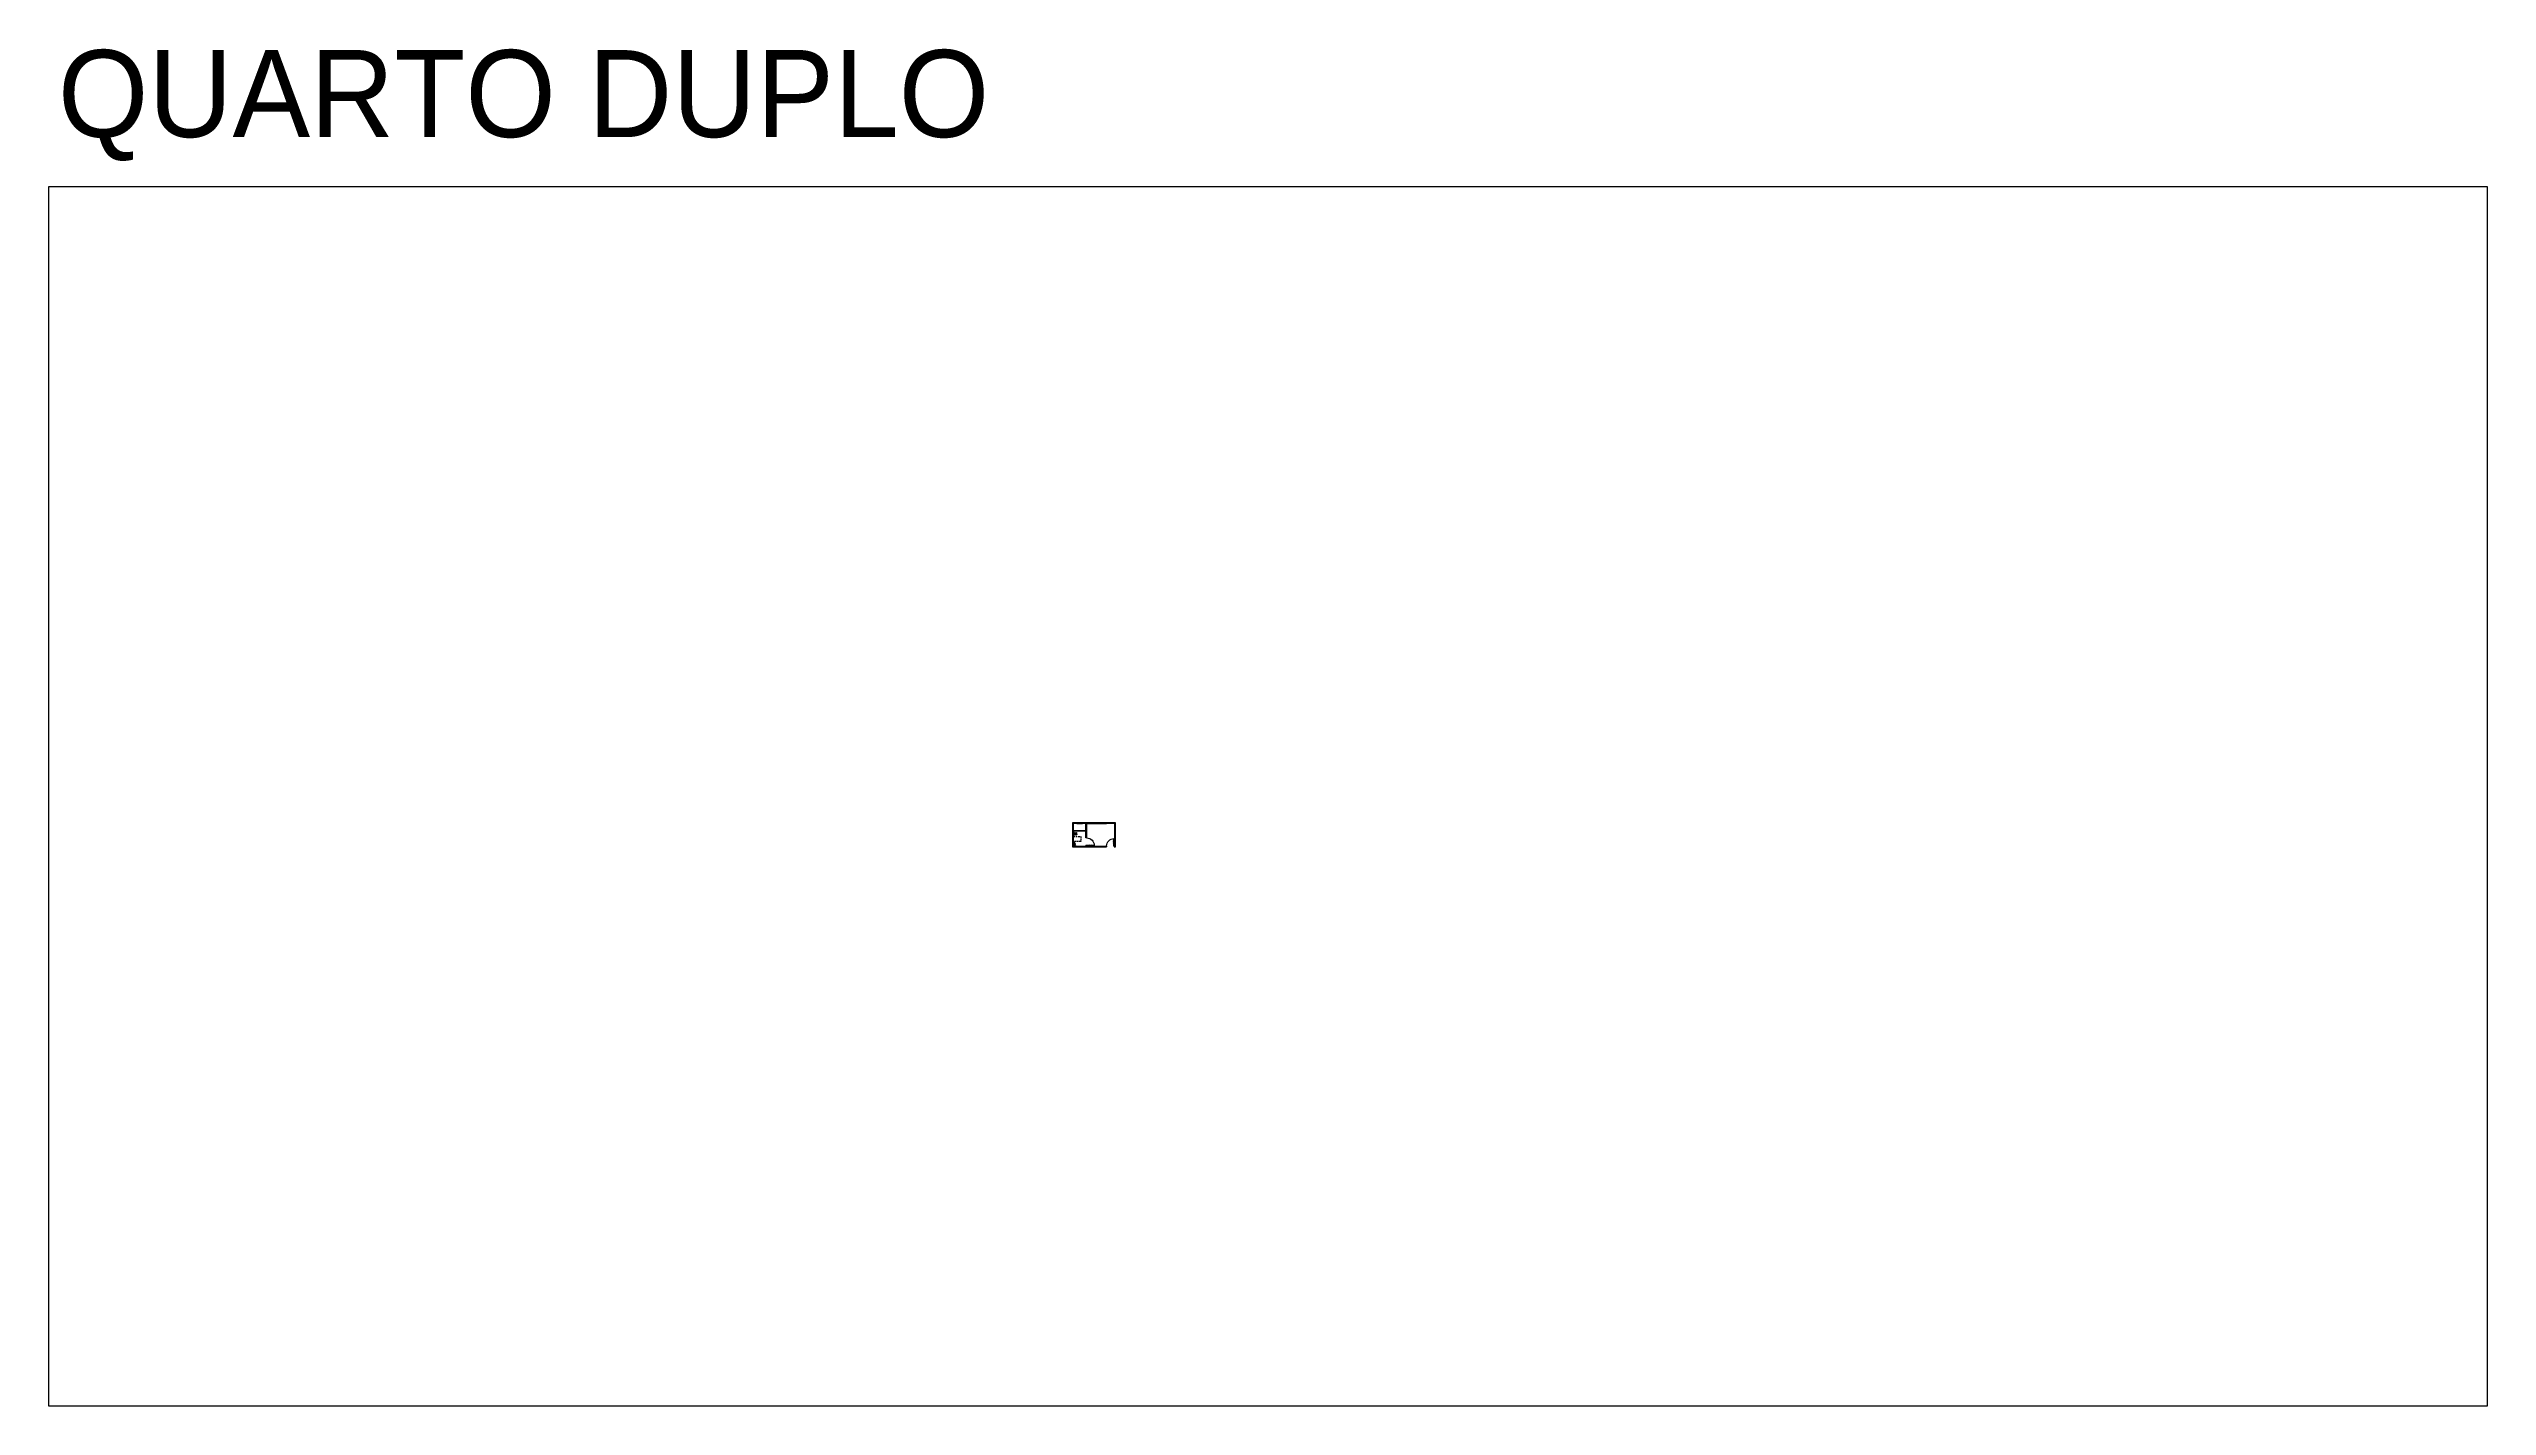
# Model space of a CAD drawing. Header units: centimetres. Extents: x 30244 to 591333, y -111940 to 104227.
# Drawn here: x 552118 to 591333, y 29001 to 50838 of the extents above; entities that cross this region are included whole.
import ezdxf
from ezdxf.enums import TextEntityAlignment as Align

# ---------------------------------------------------------------- set-up
doc = ezdxf.new("R2010")
doc.units = ezdxf.units.CM
doc.header["$LTSCALE"] = 4
doc.linetypes.add('DASHED2', pattern=[9.525, 6.35, -3.175])
for name, color, linetype in [('0.1', 1, 'Continuous'), ('0.2', 2, 'Continuous'), ('0.6', 6, 'Continuous'), ('02-CONT', 2, 'Continuous'), ('08', 8, 'Continuous'), ('NOVO', 170, 'Continuous'), ('PDF1_PH - Metal', 253, 'Continuous'), ('PROJEÇÕES', 1, 'DASHED2')]:
    doc.layers.add(name, color=color, linetype=linetype)
doc.layers.add('C-TEXTO-03', color=2, linetype='Continuous', lineweight=20)
doc.layers.add('PDF1_PH - Alv Construir', color=6, linetype='Continuous', lineweight=40)
doc.styles.add('2mm 1-50', font='arial.ttf', dxfattribs={"height": 0.1})
doc.styles.add('Símbolos', font='ERASLGHT.TTF')

# ---------------------------------------------------------------- blocks, each defined once
blk = doc.blocks.new('1_00e')
blk.add_lwpolyline([(-28, -52), (-25, -52), (-25, 48), (-28, 48)], close=True)
at = {"color": 1}
blk.add_arc((-28, -52), 100, 0, 90, dxfattribs=at)
blk = doc.blocks.new('Barra 3')
at = {"layer": 'PDF1_PH - Metal', "lineweight": 9}
for points in [[(19245, 25720), (19252, 25720), (19252, 25719), (19245, 25719)], [(19315, 25720), (19322, 25720), (19322, 25719), (19315, 25719)]]:
    blk.add_lwpolyline(points, close=True, dxfattribs=at)
for points in [[(19246, 25718), (19246, 25719)], [(19251, 25718), (19251, 25719)], [(19253, 25716), (19315, 25716)], [(19253, 25712), (19315, 25712)], [(19316, 25718), (19316, 25719)], [(19321, 25718), (19321, 25719)]]:
    blk.add_lwpolyline(points, dxfattribs=at)
for centre, radius, start, end in [((19253, 25719), 7.08, 188.6936, 267.1299), ((19253, 25718), 2.3, 183.7735, 266.2236), ((19314, 25718), 6.22, 270.0361, 357.9477), ((19314, 25718), 2.29, 284.5016, 358.1815)]:
    blk.add_arc(centre, radius, start, end, dxfattribs=at)
blk = doc.blocks.new('bacia sanit')
at = {"layer": 'PDF1_PH - Metal', "lineweight": 9}
for points in [[(16862, 24756), (16857, 24756)], [(16862, 24750), (16857, 24750)], [(16862, 24746), (16862, 24746), (16862, 24760), (16862, 24761)], [(16863, 24747), (16863, 24747), (16863, 24747), (16864, 24747), (16864, 24747), (16864, 24753), (16864, 24759), (16864, 24759), (16863, 24759), (16863, 24759)], [(16863, 24758), (16863, 24758), (16863, 24757), (16863, 24749), (16863, 24748), (16863, 24748)], [(16874, 24771), (16899, 24771)], [(16899, 24735), (16874, 24735)], [(16884, 24750), (16884, 24750), (16884, 24750), (16884, 24751), (16884, 24751), (16884, 24752), (16884, 24752), (16884, 24753), (16884, 24753), (16884, 24753), (16884, 24754), (16884, 24754), (16884, 24755), (16884, 24755), (16884, 24756), (16884, 24756), (16884, 24756)], [(16889, 24767), (16890, 24767), (16890, 24767), (16890, 24767), (16891, 24767), (16899, 24767), (16900, 24767), (16900, 24767), (16901, 24767), (16901, 24767), (16902, 24767)], [(16902, 24739), (16901, 24739), (16901, 24739), (16900, 24739), (16899, 24739), (16891, 24739), (16890, 24739), (16890, 24739), (16890, 24739), (16889, 24739)], [(16913, 24763), (16908, 24763)], [(16908, 24761), (16913, 24761), (16913, 24761)], [(16908, 24761), (16908, 24761), (16908, 24760), (16908, 24760), (16908, 24759), (16908, 24759), (16908, 24759), (16908, 24758), (16908, 24758), (16908, 24757), (16908, 24757), (16908, 24756)], [(16908, 24756), (16908, 24756), (16908, 24756), (16908, 24755), (16908, 24755), (16908, 24754), (16908, 24754), (16908, 24753), (16908, 24753), (16908, 24753), (16908, 24752), (16908, 24752), (16908, 24751), (16908, 24751), (16908, 24750)], [(16908, 24750), (16908, 24750), (16908, 24749), (16908, 24749), (16908, 24748), (16908, 24748), (16908, 24747), (16908, 24747), (16908, 24747), (16908, 24746), (16908, 24746), (16908, 24745), (16908, 24745)], [(16908, 24745), (16913, 24745), (16913, 24745)], [(16908, 24745), (16913, 24745), (16913, 24745)], [(16913, 24743), (16908, 24743)], [(16913, 24761), (16913, 24761), (16913, 24760), (16913, 24760), (16913, 24759), (16913, 24759), (16913, 24759), (16913, 24758), (16913, 24758), (16913, 24757), (16913, 24757), (16913, 24756), (16913, 24756), (16913, 24756), (16913, 24755), (16913, 24755), (16913, 24754), (16913, 24754), (16913, 24753), (16913, 24753), (16913, 24753), (16913, 24752), (16913, 24752), (16913, 24751), (16913, 24751), (16913, 24750), (16913, 24750), (16913, 24750), (16913, 24749), (16913, 24749), (16913, 24748), (16913, 24748), (16913, 24747), (16913, 24747), (16913, 24747), (16913, 24746), (16913, 24746), (16913, 24745), (16913, 24745)]]:
    blk.add_lwpolyline(points, dxfattribs=at)
at = {"layer": 'PDF1_PH - Metal', "lineweight": 211}
blk.add_lwpolyline([(16889, 24753), (16889, 24753), (16889, 24753)], dxfattribs=at)
for points in [[(16913, 24761, 0.086524), (16913, 24764, 0.264906), (16899, 24771)], [(16913, 24745, -0.086524), (16913, 24742, -0.264906), (16899, 24735)]]:
    blk.add_lwpolyline(points, format="xyb", dxfattribs=at)
at = {"layer": 'PDF1_PH - Metal', "lineweight": 9}
blk.add_circle((16871, 24761), 0.643, dxfattribs=at)
at = {"layer": 'PDF1_PH - Metal', "lineweight": 211}
blk.add_circle((16871, 24745), 0.643, dxfattribs=at)
for centre, radius, start, end in [((16865, 24760), 3.2, 88.1661, 164.6032), ((16865, 24746), 3.06, 177.2926, 274.2593), ((16891, 24757), 26.5, 161.0139, 177.0973), ((16892, 24750), 28, 184.427, 198.8013), ((16874, 24762), 8.95, 90.3217, 157.8056), ((16875, 24745), 10.5, 204.627, 261.8049), ((16885, 26015), 1260, 269.9347, 270.0653), ((16885, 23701), 1050, 89.9217, 90.0783), ((16887, 24753), 2.59, 275.8679, 84.1321)]:
    blk.add_arc(centre, radius, start, end, dxfattribs=at)
at = {"layer": 'PDF1_PH - Metal', "lineweight": 9}
for centre, radius, start, end in [((16863, 24758), 0.429, 90, 180), ((16863, 24748), 0.429, 180, 270), ((16894, 24753), 14.7, 110.9822, 249.0178), ((16902, 24760), 6.91, 11.172, 90.6439), ((16902, 24746), 6.91, 269.3561, 348.828)]:
    blk.add_arc(centre, radius, start, end, dxfattribs=at)
blk = doc.blocks.new('L.51_P')
at = {"layer": '08'}
for p, q in [((-250, 0), (-249, 0)), ((-249, 0), (249, 0)), ((250, 0), (249, 0)), ((-269, -260), (-269, -260)), ((-262, -36), (-262, -36)), ((-259, -9), (-259, -9)), ((-226, -95), (-224, -63)), ((-226, -95), (-225, -95)), ((-225, -95), (-224, -63)), ((-216, -329), (-216, -329)), ((-189, -140), (-140, -129)), ((-161, -28), (-161, -28)), ((0, -12), (0, -12)), ((189, -140), (140, -129)), ((161, -28), (161, -28)), ((216, -329), (216, -329)), ((226, -95), (224, -63)), ((225, -95), (224, -63)), ((226, -95), (225, -95)), ((259, -9), (259, -9)), ((262, -36), (262, -36)), ((269, -260), (269, -260))]:
    blk.add_line(p, q, dxfattribs=at)
at = {"layer": '08', "ltscale": 27.502596}
for centre in [(-100, -59), (100, -59)]:
    blk.add_circle(centre, 19, dxfattribs=at)
at = {"layer": '08'}
for centre, radius, start, end in [((10, -800), 688, 94.616049, 102.65503), ((0, -61), 19, 90, 270), ((0, -61), 19, 270, 90), ((-10, -800), 688, 77.34497, 85.383951)]:
    blk.add_arc(centre, radius, start, end, dxfattribs=at)
for centre, major_axis, ratio, start_param, end_param in [((-178, -187), (-49.3, 11.1), 0.9999713, 0.1335251, 0.2108724), ((-238, -179), (-7.5, 6.62), 0.9937452, 3.7330462, 3.8628593), ((-237, -179), (8.41, 5.42), 0.9885196, 5.5633013, 5.6999785), ((0, -187), (-22.7, 2), 0.9924994, 0.0726091, 0.2002752), ((0, -187), (-22.5, 0.5), 0.9916707, 5.2535481, 5.2995697), ((0, -187), (-22.5, 0.9), 0.9921692, 5.2553371, 5.2719597), ((0, -187), (22.5, 0.5), 0.9916707, 0.9836156, 1.0296372), ((0, -187), (22.5, 0.9), 0.9921692, 1.0112256, 1.0278483), ((0, -187), (22.7, 2), 0.9924994, 6.0829101, 6.2105762), ((178, -187), (49.3, 11.1), 0.9999713, 6.0723129, 6.1496602)]:
    blk.add_ellipse(centre, major_axis=major_axis, ratio=ratio, start_param=start_param, end_param=end_param, dxfattribs=at)
for points, degree, knots in [([(-259, -9), (-259, -8), (-259, -7), (-258, -5), (-258, -4), (-256, -3), (-255, -2), (-254, -1), (-253, 0), (-251, 0), (-250, 0), (-250, 0)], 3, [0, 0, 0, 0, 0.2792277, 0.2792277, 0.6097434, 0.6097434, 0.9337533, 0.9337533, 1.2524277, 1.2524277, 1.4486248, 1.4486248, 1.4486248, 1.4486248]), ([(250, 0), (251, 0), (252, 0), (254, -1), (255, -1), (256, -3), (257, -3), (258, -5), (259, -6), (259, -8), (259, -8), (259, -9)], 3, [0, 0, 0, 0, 0.3178136, 0.3178136, 0.6306226, 0.6306226, 0.9465388, 0.9465388, 1.2670488, 1.2670488, 1.448529, 1.448529, 1.448529, 1.448529]), ([(-262, -36), (-262, -36), (-262, -37), (-262, -37), (-263, -40), (-263, -43), (-263, -45), (-263, -47), (-263, -48), (-263, -50), (-264, -53), (-264, -56), (-264, -59), (-265, -70), (-265, -80), (-266, -91), (-266, -102), (-267, -112), (-267, -123), (-267, -125), (-267, -128), (-268, -131), (-268, -133), (-268, -136), (-268, -138), (-268, -152), (-269, -166), (-269, -179), (-269, -183), (-269, -188), (-269, -192), (-270, -196), (-270, -200), (-270, -204), (-270, -221), (-270, -239), (-269, -257), (-269, -258), (-269, -259), (-269, -260)], 3, [171.9865809, 171.9865809, 171.9865809, 171.9865809, 172.7474918, 172.7474918, 172.7474918, 184.8419534, 184.8419534, 184.8419534, 191.4740693, 191.4740693, 191.4740693, 204.4163297, 204.4163297, 204.4163297, 249.640497, 249.640497, 249.640497, 294.8646644, 294.8646644, 294.8646644, 305.9122775, 305.9122775, 305.9122775, 316.9598907, 316.9598907, 316.9598907, 374.3211337, 374.3211337, 374.3211337, 391.6897802, 391.6897802, 391.6897802, 408.1405898, 408.1405898, 408.1405898, 482.9296389, 482.9296389, 482.9296389, 486.8399649, 486.8399649, 486.8399649, 486.8399649]), ([(-269, -260), (-270, -239), (-270, -219), (-269, -173), (-268, -148), (-267, -104), (-266, -85), (-264, -60), (-264, -54), (-263, -46), (-263, -45), (-263, -42), (-263, -40), (-263, -38), (-262, -38), (-262, -37), (-262, -37), (-262, -36), (-262, -36), (-262, -36), (-262, -36), (-262, -36)], 3, [0, 0, 0, 0, 6.2075736, 6.2075736, 13.6571314, 13.6571314, 19.4589272, 19.4589272, 21.2492902, 21.2492902, 21.7261901, 21.7261901, 22.1641806, 22.1641806, 22.3930528, 22.3930528, 22.5500167, 22.5500167, 22.7065546, 22.7065546, 22.8002869, 22.8002869, 22.8002869, 22.8002869]), ([(-62, -461), (-92, -458), (-123, -454), (-171, -438), (-189, -430), (-214, -410), (-222, -401), (-236, -382), (-242, -373), (-251, -352), (-255, -341), (-260, -323), (-261, -316), (-263, -309)], 3, [0, 0, 0, 0, 9.188374, 9.188374, 15.0344105, 15.0344105, 18.7139729, 18.7139729, 21.9934109, 21.9934109, 25.5407664, 25.5407664, 27.6245342, 27.6245342, 27.6245342, 27.6245342]), ([(-228, -173), (-228, -172), (-228, -172), (-228, -172), (-228, -171), (-228, -170), (-228, -169), (-228, -167), (-228, -164), (-228, -163), (-228, -160), (-228, -158), (-228, -157), (-228, -154), (-228, -151), (-228, -150), (-228, -148), (-228, -146), (-228, -146), (-228, -143), (-228, -141), (-228, -139), (-228, -135), (-228, -131), (-228, -129), (-227, -125), (-227, -121), (-227, -119), (-227, -113), (-226, -108), (-226, -105), (-226, -101), (-226, -97), (-226, -97), (-226, -96), (-226, -96), (-226, -95), (-226, -95), (-226, -95)], 5, [546.2491883, 546.2491883, 546.2491883, 546.2491883, 546.2491883, 546.2491883, 546.7739127, 546.7739127, 546.7739127, 554.2876537, 554.2876537, 554.2876537, 563.8753114, 563.8753114, 563.8753114, 572.1696704, 572.1696704, 572.1696704, 583.4267604, 583.4267604, 583.4267604, 585.7261644, 585.7261644, 585.7261644, 600.3707662, 600.3707662, 600.3707662, 613.0693181, 613.0693181, 613.0693181, 629.1440404, 629.1440404, 629.1440404, 652.0587641, 652.0587641, 652.0587641, 654.9214647, 654.9214647, 654.9214647, 656.5484238, 656.5484238, 656.5484238, 656.5484238, 656.5484238, 656.5484238]), ([(-225, -95), (-226, -99), (-226, -103), (-226, -107), (-226, -111), (-227, -115), (-227, -119), (-227, -123), (-228, -127), (-228, -131), (-228, -134), (-228, -136), (-228, -139), (-228, -141), (-228, -142), (-228, -144)], 3, [161.3393449, 161.3393449, 161.3393449, 161.3393449, 177.7748404, 177.7748404, 177.7748404, 195.1190769, 195.1190769, 195.1190769, 212.3532287, 212.3532287, 212.3532287, 223.7728366, 223.7728366, 223.7728366, 230.4263933, 230.4263933, 230.4263933, 230.4263933]), ([(-228, -144), (-228, -145), (-228, -145), (-228, -146), (-228, -146), (-228, -146), (-228, -146), (-228, -148), (-228, -150), (-228, -152), (-228, -153), (-228, -154), (-228, -155), (-228, -157), (-228, -158), (-228, -160), (-228, -160), (-228, -160), (-228, -160)], 3, [0, 0, 0, 0, 2.396491, 2.396491, 2.396491, 3.1953986, 3.1953986, 3.1953986, 10.963495, 10.963495, 10.963495, 15.6098728, 15.6098728, 15.6098728, 22.2328933, 22.2328933, 22.2328933, 22.4708667, 22.4708667, 22.4708667, 22.4708667]), ([(-228, -173), (-228, -172), (-228, -172), (-228, -172), (-228, -170), (-228, -167), (-228, -165), (-228, -162), (-228, -160)], 5, [-26.0039098, -26.0039098, -26.0039098, -26.0039098, -26.0039098, -26.0039098, -25.7336946, -25.7336946, -25.7336946, -13.019576, -13.019576, -13.019576, -13.019576, -13.019576, -13.019576]), ([(-228, -181), (-228, -181), (-228, -180), (-228, -180), (-228, -178), (-228, -177), (-228, -176), (-228, -175), (-228, -175), (-228, -174), (-228, -174), (-228, -173), (-228, -173), (-228, -173), (-228, -173), (-228, -173), (-228, -173), (-228, -173)], 5, [532.0790539, 532.0790539, 532.0790539, 532.0790539, 532.0790539, 532.0790539, 536.5674876, 536.5674876, 536.5674876, 541.0603639, 541.0603639, 541.0603639, 543.3103979, 543.3103979, 543.3103979, 544.4354452, 544.4354452, 544.4354452, 544.8304556, 544.8304556, 544.8304556, 544.8304556, 544.8304556, 544.8304556]), ([(-227, -179), (-227, -179), (-227, -179), (-227, -179), (-227, -179), (-227, -179), (-228, -179), (-228, -179), (-228, -179), (-228, -179), (-228, -179), (-228, -179), (-228, -179), (-228, -179), (-228, -179), (-228, -179), (-228, -179), (-228, -179), (-228, -179), (-228, -179), (-228, -179), (-228, -179), (-228, -179), (-228, -179), (-228, -179), (-228, -179), (-228, -179), (-228, -179), (-228, -179), (-228, -179), (-228, -179), (-228, -179), (-228, -179), (-228, -179), (-228, -179), (-228, -179), (-228, -179), (-228, -179), (-228, -179), (-228, -179), (-228, -179), (-228, -179), (-228, -179), (-228, -179), (-228, -179), (-228, -179)], 3, [86.6062655, 86.6062655, 86.6062655, 86.6062655, 87.7286413, 87.7286413, 87.7286413, 90.455187, 90.455187, 90.455187, 92.3796282, 92.3796282, 92.3796282, 93.3418485, 93.3418485, 93.3418485, 93.8229597, 93.8229597, 93.8229597, 94.0635156, 94.0635156, 94.0635156, 94.3040719, 94.3040719, 94.3040719, 94.4488557, 94.4488557, 94.4488557, 94.7267542, 94.7267542, 94.7267542, 94.8659503, 94.8659503, 94.8659503, 95.0051464, 95.0051464, 95.0051464, 95.5215074, 95.5215074, 95.5215074, 95.7796879, 95.7796879, 95.7796879, 95.9760469, 95.9760469, 95.9760469, 96.0378671, 96.0378671, 96.0378671, 96.0378671]), ([(-228, -179), (-228, -179), (-228, -179), (-228, -180), (-228, -180), (-228, -180), (-228, -180), (-228, -180), (-228, -180), (-228, -181), (-228, -181), (-228, -181), (-228, -181), (-228, -181), (-228, -181), (-228, -181)], 3, [95.8673285, 95.8673285, 95.8673285, 95.8673285, 97.5886597, 97.5886597, 97.5886597, 102.9786192, 102.9786192, 102.9786192, 105.8449407, 105.8449407, 105.8449407, 108.5014146, 108.5014146, 108.5014146, 109.4277343, 109.4277343, 109.4277343, 109.4277343]), ([(-228, -182), (-228, -182), (-228, -182), (-228, -182), (-228, -182), (-228, -182), (-228, -181)], 3, [11.1704758, 11.1704758, 11.1704758, 11.1704758, 15.411887, 15.411887, 15.411887, 21.2045472, 21.2045472, 21.2045472, 21.2045472]), ([(-227, -181), (-228, -181), (-228, -181), (-228, -181), (-228, -181), (-228, -181), (-228, -181), (-228, -181), (-228, -181), (-228, -181), (-228, -181), (-228, -181), (-228, -181), (-228, -181), (-228, -181), (-228, -181), (-228, -181), (-228, -181), (-228, -181), (-228, -181), (-228, -181), (-228, -181), (-228, -181), (-228, -181), (-228, -181), (-228, -181), (-228, -181), (-228, -181)], 3, [86.6062655, 86.6062655, 86.6062655, 86.6062655, 91.112306, 91.112306, 91.112306, 94.3040719, 94.3040719, 94.3040719, 94.4488557, 94.4488557, 94.4488557, 94.7267542, 94.7267542, 94.7267542, 95.0051464, 95.0051464, 95.0051464, 95.5215074, 95.5215074, 95.5215074, 95.7796879, 95.7796879, 95.7796879, 95.9760469, 95.9760469, 95.9760469, 96.0378196, 96.0378196, 96.0378196, 96.0378196]), ([(-228, -181), (-228, -181), (-228, -181), (-228, -181), (-228, -181), (-228, -181), (-228, -181), (-228, -181), (-228, -181), (-228, -181), (-228, -181), (-228, -181), (-228, -181), (-228, -181), (-228, -181), (-228, -181), (-228, -181), (-228, -181), (-228, -181), (-228, -181), (-228, -182), (-228, -182), (-228, -182), (-228, -182), (-228, -182)], 3, [0.000033, 0.000033, 0.000033, 0.000033, 1.8984014, 1.8984014, 1.8984014, 2.3707611, 2.3707611, 2.3707611, 3.8232359, 3.8232359, 3.8232359, 5.7581489, 5.7581489, 5.7581489, 9.5922022, 9.5922022, 9.5922022, 9.856292, 9.856292, 9.856292, 15.2762438, 15.2762438, 15.2762438, 18.9937198, 18.9937198, 18.9937198, 18.9937198]), ([(-189, -140), (-196, -141), (-203, -144), (-208, -149), (-211, -151), (-213, -153), (-216, -156), (-216, -156), (-216, -156), (-216, -156), (-221, -163), (-225, -170), (-227, -178), (-227, -179), (-227, -179), (-227, -180)], 3, [18.5938609, 18.5938609, 18.5938609, 18.5938609, 48.6208191, 48.6208191, 48.6208191, 61.9879594, 61.9879594, 61.9879594, 63.5936009, 63.5936009, 63.5936009, 96.3181726, 96.3181726, 96.3181726, 99.127558, 99.127558, 99.127558, 99.127558]), ([(-227, -179), (-227, -180), (-227, -180), (-227, -180), (-227, -180), (-227, -180), (-227, -180), (-227, -180), (-227, -180), (-227, -180), (-227, -180), (-227, -180), (-227, -180), (-227, -180), (-227, -180), (-227, -180), (-227, -180), (-227, -180), (-227, -180), (-227, -180), (-227, -180), (-227, -180), (-227, -180), (-227, -180), (-227, -180)], 3, [0, 0, 0, 0, 0.14446453, 0.14446453, 0.14446453, 0.15384155, 0.15384155, 0.15384155, 0.23281006, 0.23281006, 0.23281006, 0.27205519, 0.27205519, 0.27205519, 0.29452897, 0.29452897, 0.29452897, 0.31952484, 0.31952484, 0.31952484, 0.34503333, 0.34503333, 0.34503333, 0.36424564, 0.36424564, 0.36424564, 0.36424564]), ([(-227, -181), (-227, -181), (-227, -181), (-227, -181), (-227, -181), (-227, -181), (-227, -181), (-227, -181), (-227, -180), (-227, -180), (-227, -180), (-227, -180), (-227, -180), (-227, -180), (-227, -180), (-227, -180), (-227, -180), (-227, -180), (-227, -180)], 3, [0, 0, 0, 0, 3.9481316, 3.9481316, 3.9481316, 6.9070981, 6.9070981, 6.9070981, 9.4856744, 9.4856744, 9.4856744, 10.6864919, 10.6864919, 10.6864919, 11.8873095, 11.8873095, 11.8873095, 12.7085646, 12.7085646, 12.7085646, 12.7085646]), ([(-224, -63), (-224, -58), (-222, -53), (-219, -48), (-217, -45), (-214, -42), (-210, -40), (-208, -38), (-204, -37), (-201, -36)], 3, [10.9132887, 10.9132887, 10.9132887, 10.9132887, 33.9603278, 33.9603278, 33.9603278, 50.289489, 50.289489, 50.289489, 65.056953, 65.056953, 65.056953, 65.056953]), ([(-201, -36), (-205, -37), (-210, -39), (-214, -42), (-219, -47), (-222, -55), (-223, -57), (-224, -60), (-224, -63)], 5, [7.912422, 7.912422, 7.912422, 7.912422, 7.912422, 7.912422, 31.9913462, 31.9913462, 31.9913462, 47.4531597, 47.4531597, 47.4531597, 47.4531597, 47.4531597, 47.4531597]), ([(-216, -329), (-215, -331), (-215, -332), (-214, -334), (-213, -338), (-211, -343), (-209, -347), (-206, -353), (-202, -359), (-198, -365), (-195, -370), (-191, -375), (-186, -379), (-180, -385), (-173, -390), (-165, -395), (-159, -398), (-153, -401), (-146, -404), (-141, -406), (-136, -407), (-130, -409)], 3, [544.2918769, 544.2918769, 544.2918769, 544.2918769, 550.8725335, 550.8725335, 550.8725335, 571.7800576, 571.7800576, 571.7800576, 601.0389206, 601.0389206, 601.0389206, 628.3922974, 628.3922974, 628.3922974, 666.1578424, 666.1578424, 666.1578424, 694.9130848, 694.9130848, 694.9130848, 718.4475914, 718.4475914, 718.4475914, 718.4475914]), ([(0, -12), (-60, -12), (-120, -19), (-180, -31), (-187, -33), (-194, -34), (-201, -36)], 3, [460.2532523, 460.2532523, 460.2532523, 460.2532523, 715.7620912, 715.7620912, 715.7620912, 745.806363, 745.806363, 745.806363, 745.806363]), ([(-201, -36), (-177, -30), (-152, -25), (-128, -21), (-94, -17), (-61, -14), (-52, -14), (-43, -13), (-34, -13)], 5, [234.918202, 234.918202, 234.918202, 234.918202, 234.918202, 234.918202, 410.5497479, 410.5497479, 410.5497479, 473.9148254, 473.9148254, 473.9148254, 473.9148254, 473.9148254, 473.9148254]), ([(-63, -420), (-71, -420), (-79, -419), (-87, -418), (-95, -416), (-103, -415), (-110, -414), (-117, -412), (-124, -411), (-130, -409)], 3, [54.852513, 54.852513, 54.852513, 54.852513, 88.4765225, 88.4765225, 88.4765225, 122.1681551, 122.1681551, 122.1681551, 151.1027913, 151.1027913, 151.1027913, 151.1027913]), ([(-50, -422), (-53, -421), (-55, -421), (-58, -421), (-61, -421), (-63, -420), (-63, -420), (-63, -420), (-63, -420)], 5, [11.1841173, 11.1841173, 11.1841173, 11.1841173, 11.1841173, 11.1841173, 30.0723913, 30.0723913, 30.0723913, 30.4571168, 30.4571168, 30.4571168, 30.4571168, 30.4571168, 30.4571168]), ([(0, -424), (-15, -424), (-31, -423), (-46, -422), (-47, -422), (-49, -422), (-50, -422)], 3, [0, 0, 0, 0, 65.3176808, 65.3176808, 65.3176808, 70.9585247, 70.9585247, 70.9585247, 70.9585247]), ([(-45, -114), (-41, -114), (-37, -114), (-32, -113), (-28, -113), (-24, -113), (-20, -113), (-13, -112), (-7, -112), (0, -112)], 3, [388.4547663, 388.4547663, 388.4547663, 388.4547663, 406.3849072, 406.3849072, 406.3849072, 424.4009475, 424.4009475, 424.4009475, 452.6965433, 452.6965433, 452.6965433, 452.6965433]), ([(-34, -13), (-30, -13), (-26, -13), (-22, -13), (-15, -12), (-8, -12), (-2, -12), (-1, -12), (-1, -12), (0, -12)], 3, [59.3477843, 59.3477843, 59.3477843, 59.3477843, 76.6174448, 76.6174448, 76.6174448, 106.1296524, 106.1296524, 106.1296524, 108.4187665, 108.4187665, 108.4187665, 108.4187665]), ([(-12, -168), (-12, -168), (-12, -168), (-12, -168), (-12, -168), (-12, -168), (-12, -168), (-15, -170), (-18, -173), (-20, -175), (-21, -179), (-22, -183), (-22, -184), (-22, -185), (-22, -186), (-22, -186), (-22, -186), (-22, -186), (-22, -186), (-22, -186), (-22, -187)], 5, [23.6773657, 23.6773657, 23.6773657, 23.6773657, 23.6773657, 23.6773657, 23.6977835, 23.6977835, 23.6977835, 25.1173949, 25.1173949, 25.1173949, 50.5943749, 50.5943749, 50.5943749, 58.0072173, 58.0072173, 58.0072173, 58.5367063, 58.5367063, 58.5367063, 59.0556142, 59.0556142, 59.0556142, 59.0556142, 59.0556142, 59.0556142]), ([(-22, -189), (-22, -190), (-22, -190), (-22, -190), (-22, -194), (-20, -199), (-17, -202), (-16, -203), (-15, -203), (-15, -204), (-13, -206), (-10, -207), (-8, -208), (-5, -209), (-3, -209), (0, -209)], 3, [27.2458569, 27.2458569, 27.2458569, 27.2458569, 27.5979915, 27.5979915, 27.5979915, 49.7687755, 49.7687755, 49.7687755, 54.290067, 54.290067, 54.290067, 66.9132945, 66.9132945, 66.9132945, 79.5279138, 79.5279138, 79.5279138, 79.5279138]), ([(34, -13), (30, -13), (26, -13), (22, -13), (15, -12), (8, -12), (2, -12), (1, -12), (1, -12), (0, -12)], 3, [59.3477843, 59.3477843, 59.3477843, 59.3477843, 76.6174448, 76.6174448, 76.6174448, 106.1296524, 106.1296524, 106.1296524, 108.4187165, 108.4187165, 108.4187165, 108.4187165]), ([(0, -12), (60, -12), (120, -19), (180, -31), (187, -33), (194, -34), (201, -36)], 3, [460.2532275, 460.2532275, 460.2532275, 460.2532275, 715.7620402, 715.7620402, 715.7620402, 745.806363, 745.806363, 745.806363, 745.806363]), ([(45, -114), (41, -114), (37, -114), (32, -113), (28, -113), (24, -113), (20, -113), (13, -112), (7, -112), (0, -112)], 3, [388.4547663, 388.4547663, 388.4547663, 388.4547663, 406.3849072, 406.3849072, 406.3849072, 424.4009475, 424.4009475, 424.4009475, 452.6965433, 452.6965433, 452.6965433, 452.6965433]), ([(22, -189), (22, -190), (22, -190), (22, -190), (22, -194), (20, -199), (17, -202), (16, -203), (15, -203), (15, -204), (13, -206), (10, -207), (8, -208), (5, -209), (3, -209), (0, -209)], 3, [27.2458569, 27.2458569, 27.2458569, 27.2458569, 27.5979915, 27.5979915, 27.5979915, 49.7687755, 49.7687755, 49.7687755, 54.290067, 54.290067, 54.290067, 66.9132945, 66.9132945, 66.9132945, 79.5285652, 79.5285652, 79.5285652, 79.5285652]), ([(0, -424), (15, -424), (31, -423), (46, -422), (47, -422), (49, -422), (50, -422)], 3, [0, 0, 0, 0, 65.3176808, 65.3176808, 65.3176808, 70.9585247, 70.9585247, 70.9585247, 70.9585247]), ([(12, -168), (12, -168), (12, -168), (12, -168), (12, -168), (12, -168), (12, -168), (15, -170), (18, -173), (20, -175), (21, -179), (22, -183), (22, -184), (22, -185), (22, -186), (22, -186), (22, -186), (22, -186), (22, -186), (22, -186), (22, -187)], 5, [23.6773657, 23.6773657, 23.6773657, 23.6773657, 23.6773657, 23.6773657, 23.6977835, 23.6977835, 23.6977835, 25.1173949, 25.1173949, 25.1173949, 50.5943749, 50.5943749, 50.5943749, 58.0072173, 58.0072173, 58.0072173, 58.5367063, 58.5367063, 58.5367063, 59.0556142, 59.0556142, 59.0556142, 59.0556142, 59.0556142, 59.0556142]), ([(201, -36), (177, -30), (152, -25), (128, -21), (94, -17), (61, -14), (52, -14), (43, -13), (34, -13)], 5, [234.918202, 234.918202, 234.918202, 234.918202, 234.918202, 234.918202, 410.5497479, 410.5497479, 410.5497479, 473.9148254, 473.9148254, 473.9148254, 473.9148254, 473.9148254, 473.9148254]), ([(50, -422), (53, -421), (55, -421), (58, -421), (61, -421), (63, -420), (63, -420), (63, -420), (63, -420)], 5, [11.1841173, 11.1841173, 11.1841173, 11.1841173, 11.1841173, 11.1841173, 30.0723913, 30.0723913, 30.0723913, 30.4571168, 30.4571168, 30.4571168, 30.4571168, 30.4571168, 30.4571168]), ([(263, -309), (259, -326), (255, -343), (242, -373), (234, -386), (217, -407), (208, -415), (190, -428), (180, -433), (159, -442), (148, -446), (123, -453), (109, -455), (84, -459), (73, -460), (62, -461)], 3, [0, 0, 0, 0, 5.2168786, 5.2168786, 9.7021984, 9.7021984, 13.2381292, 13.2381292, 16.5186499, 16.5186499, 20.0815076, 20.0815076, 24.3551613, 24.3551613, 27.647025, 27.647025, 27.647025, 27.647025]), ([(63, -420), (71, -420), (79, -419), (87, -418), (95, -416), (103, -415), (110, -414), (117, -412), (124, -411), (130, -409)], 3, [54.852513, 54.852513, 54.852513, 54.852513, 88.4765225, 88.4765225, 88.4765225, 122.1681551, 122.1681551, 122.1681551, 151.1027913, 151.1027913, 151.1027913, 151.1027913]), ([(216, -329), (215, -331), (215, -332), (214, -334), (213, -338), (211, -343), (209, -347), (206, -353), (202, -359), (198, -365), (195, -370), (191, -375), (186, -379), (180, -385), (173, -390), (165, -395), (159, -398), (153, -401), (146, -404), (141, -406), (136, -407), (130, -409)], 3, [544.2918769, 544.2918769, 544.2918769, 544.2918769, 550.8725335, 550.8725335, 550.8725335, 571.7800576, 571.7800576, 571.7800576, 601.0389206, 601.0389206, 601.0389206, 628.3922974, 628.3922974, 628.3922974, 666.1578424, 666.1578424, 666.1578424, 694.9130848, 694.9130848, 694.9130848, 718.4475914, 718.4475914, 718.4475914, 718.4475914]), ([(189, -140), (196, -141), (203, -144), (208, -149), (211, -151), (213, -153), (216, -156), (216, -156), (216, -156), (216, -156), (221, -163), (225, -170), (227, -178), (227, -179), (227, -179), (227, -180)], 3, [18.5938609, 18.5938609, 18.5938609, 18.5938609, 48.6208191, 48.6208191, 48.6208191, 61.9879594, 61.9879594, 61.9879594, 63.5936009, 63.5936009, 63.5936009, 96.3181726, 96.3181726, 96.3181726, 99.127558, 99.127558, 99.127558, 99.127558]), ([(224, -63), (224, -58), (222, -53), (219, -48), (217, -45), (214, -42), (210, -40), (208, -38), (204, -37), (201, -36)], 3, [10.9132887, 10.9132887, 10.9132887, 10.9132887, 33.9603278, 33.9603278, 33.9603278, 50.289489, 50.289489, 50.289489, 65.056953, 65.056953, 65.056953, 65.056953]), ([(201, -36), (206, -37), (211, -40), (215, -44), (217, -46), (218, -47), (219, -49), (222, -53), (224, -58), (224, -63)], 3, [7.9124236, 7.9124236, 7.9124236, 7.9124236, 25.1783692, 25.1783692, 25.1783692, 31.9913484, 31.9913484, 31.9913484, 47.4531597, 47.4531597, 47.4531597, 47.4531597]), ([(225, -95), (226, -99), (226, -103), (226, -107), (226, -111), (227, -115), (227, -119), (227, -123), (228, -127), (228, -131), (228, -134), (228, -136), (228, -139), (228, -141), (228, -142), (228, -144)], 3, [161.3393449, 161.3393449, 161.3393449, 161.3393449, 177.7748404, 177.7748404, 177.7748404, 195.1190769, 195.1190769, 195.1190769, 212.3532287, 212.3532287, 212.3532287, 223.7728366, 223.7728366, 223.7728366, 230.4263933, 230.4263933, 230.4263933, 230.4263933]), ([(225, -291), (227, -274), (229, -256), (229, -223), (229, -207), (229, -191)], 3, [0.0000017, 0.0000017, 0.0000017, 0.0000017, 5.2121456, 5.2121456, 10.0155358, 10.0155358, 10.0155358, 10.0155358]), ([(228, -173), (228, -172), (228, -172), (228, -172), (228, -171), (228, -170), (228, -169), (228, -167), (228, -164), (228, -163), (228, -160), (228, -158), (228, -157), (228, -154), (228, -151), (228, -150), (228, -148), (228, -146), (228, -146), (228, -143), (228, -141), (228, -139), (228, -135), (228, -131), (228, -129), (227, -125), (227, -121), (227, -119), (227, -113), (226, -108), (226, -105), (226, -101), (226, -97), (226, -97), (226, -96), (226, -96), (226, -95), (226, -95), (226, -95)], 5, [546.2491883, 546.2491883, 546.2491883, 546.2491883, 546.2491883, 546.2491883, 546.7739127, 546.7739127, 546.7739127, 554.2876537, 554.2876537, 554.2876537, 563.8753114, 563.8753114, 563.8753114, 572.1696704, 572.1696704, 572.1696704, 583.4267604, 583.4267604, 583.4267604, 585.7261644, 585.7261644, 585.7261644, 600.3707662, 600.3707662, 600.3707662, 613.0693181, 613.0693181, 613.0693181, 629.1440404, 629.1440404, 629.1440404, 652.0587641, 652.0587641, 652.0587641, 654.9214647, 654.9214647, 654.9214647, 656.5484238, 656.5484238, 656.5484238, 656.5484238, 656.5484238, 656.5484238]), ([(227, -181), (227, -181), (227, -181), (227, -181), (227, -181), (227, -181), (227, -181), (227, -181), (227, -180), (227, -180), (227, -180), (227, -180), (227, -180), (227, -180), (227, -180), (227, -180), (227, -180), (227, -180), (227, -180)], 3, [0, 0, 0, 0, 3.9481316, 3.9481316, 3.9481316, 6.9070981, 6.9070981, 6.9070981, 9.4856744, 9.4856744, 9.4856744, 10.6864919, 10.6864919, 10.6864919, 11.8873095, 11.8873095, 11.8873095, 12.7085646, 12.7085646, 12.7085646, 12.7085646]), ([(227, -181), (228, -181), (228, -181), (228, -181), (228, -181), (228, -181), (228, -181), (228, -181), (228, -181), (228, -181), (228, -181), (228, -181), (228, -181), (228, -181), (228, -181), (228, -181), (228, -181), (228, -181), (228, -181), (228, -181), (228, -181), (228, -181), (228, -181), (228, -181), (228, -181), (228, -181), (228, -181), (228, -181)], 3, [86.6062655, 86.6062655, 86.6062655, 86.6062655, 91.112306, 91.112306, 91.112306, 94.3040719, 94.3040719, 94.3040719, 94.4488557, 94.4488557, 94.4488557, 94.7267542, 94.7267542, 94.7267542, 95.0051464, 95.0051464, 95.0051464, 95.5215074, 95.5215074, 95.5215074, 95.7796879, 95.7796879, 95.7796879, 95.9760469, 95.9760469, 95.9760469, 96.0378196, 96.0378196, 96.0378196, 96.0378196]), ([(228, -144), (228, -145), (228, -145), (228, -146), (228, -146), (228, -146), (228, -146), (228, -148), (228, -150), (228, -152), (228, -153), (228, -154), (228, -155), (228, -157), (228, -158), (228, -160), (228, -160), (228, -160), (228, -160)], 3, [0, 0, 0, 0, 2.396491, 2.396491, 2.396491, 3.1953986, 3.1953986, 3.1953986, 10.963495, 10.963495, 10.963495, 15.6098728, 15.6098728, 15.6098728, 22.2328933, 22.2328933, 22.2328933, 22.4708667, 22.4708667, 22.4708667, 22.4708667]), ([(228, -173), (228, -172), (228, -172), (228, -172), (228, -170), (228, -167), (228, -165), (228, -162), (228, -160)], 5, [-26.0039098, -26.0039098, -26.0039098, -26.0039098, -26.0039098, -26.0039098, -25.7336946, -25.7336946, -25.7336946, -13.019576, -13.019576, -13.019576, -13.019576, -13.019576, -13.019576]), ([(228, -181), (228, -181), (228, -180), (228, -180), (228, -178), (228, -177), (228, -176), (228, -175), (228, -175), (228, -174), (228, -174), (228, -173), (228, -173), (228, -173), (228, -173), (228, -173), (228, -173), (228, -173)], 5, [532.0790539, 532.0790539, 532.0790539, 532.0790539, 532.0790539, 532.0790539, 536.5674876, 536.5674876, 536.5674876, 541.0603639, 541.0603639, 541.0603639, 543.3103979, 543.3103979, 543.3103979, 544.4354452, 544.4354452, 544.4354452, 544.8304556, 544.8304556, 544.8304556, 544.8304556, 544.8304556, 544.8304556]), ([(228, -182), (228, -182), (228, -182), (228, -182), (228, -182), (228, -182), (228, -181)], 3, [11.1704758, 11.1704758, 11.1704758, 11.1704758, 15.411887, 15.411887, 15.411887, 21.2045472, 21.2045472, 21.2045472, 21.2045472]), ([(228, -181), (228, -181), (228, -181), (228, -181), (228, -181), (228, -181), (228, -181), (228, -181), (228, -181), (228, -181), (228, -181), (228, -181), (228, -181), (228, -181), (228, -181), (228, -181), (228, -181), (228, -181), (228, -181), (228, -181), (228, -182), (228, -182), (228, -182), (228, -182), (228, -182)], 3, [0.000033, 0.000033, 0.000033, 0.000033, 1.8984014, 1.8984014, 1.8984014, 2.3707611, 2.3707611, 2.3707611, 3.8232359, 3.8232359, 3.8232359, 5.7581489, 5.7581489, 5.7581489, 9.5922022, 9.5922022, 9.5922022, 9.856292, 9.856292, 9.856292, 15.2762438, 15.2762438, 15.2762438, 18.9937198, 18.9937198, 18.9937198, 18.9937198]), ([(262, -36), (262, -36), (262, -37), (262, -37), (263, -40), (263, -43), (263, -45), (263, -47), (263, -48), (263, -50), (264, -53), (264, -56), (264, -59), (265, -70), (265, -80), (266, -91), (266, -102), (267, -112), (267, -123), (267, -125), (267, -128), (268, -131), (268, -133), (268, -136), (268, -138), (268, -152), (269, -166), (269, -179), (269, -183), (269, -188), (269, -192), (270, -196), (270, -200), (270, -204), (270, -221), (270, -239), (269, -257), (269, -258), (269, -259), (269, -260)], 3, [171.9865809, 171.9865809, 171.9865809, 171.9865809, 172.7474918, 172.7474918, 172.7474918, 184.8419534, 184.8419534, 184.8419534, 191.4740693, 191.4740693, 191.4740693, 204.4163297, 204.4163297, 204.4163297, 249.640497, 249.640497, 249.640497, 294.8646644, 294.8646644, 294.8646644, 305.9122775, 305.9122775, 305.9122775, 316.9598907, 316.9598907, 316.9598907, 374.3211337, 374.3211337, 374.3211337, 391.6897802, 391.6897802, 391.6897802, 408.1405898, 408.1405898, 408.1405898, 482.9296389, 482.9296389, 482.9296389, 486.8399649, 486.8399649, 486.8399649, 486.8399649]), ([(262, -36), (262, -36), (262, -36), (262, -36), (262, -36), (262, -37), (262, -37), (262, -37), (262, -37), (262, -38), (263, -39), (263, -40), (263, -40), (263, -42), (263, -43), (263, -47), (263, -49), (264, -58), (265, -65), (266, -86), (266, -101), (268, -141), (269, -168), (270, -216), (270, -238), (269, -260)], 3, [0.2128707, 0.2128707, 0.2128707, 0.2128707, 0.3077153, 0.3077153, 0.417994, 0.417994, 0.5183657, 0.5183657, 0.6823181, 0.6823181, 0.8446844, 0.8446844, 1.0636288, 1.0636288, 1.4139766, 1.4139766, 2.124866, 2.124866, 4.1090128, 4.1090128, 8.5039514, 8.5039514, 16.3901889, 16.3901889, 23.0154962, 23.0154962, 23.0154962, 23.0154962])]:
    blk.add_open_spline(points, degree=degree, knots=knots, dxfattribs=at)
for points, degree in [([(-263, -309), (-266, -293), (-268, -276), (-269, -260)], 3), ([(-262, -36), (-262, -28), (-261, -20), (-260, -11)], 3), ([(-260, -11), (-260, -10), (-259, -10), (-259, -9)], 3), ([(-229, -191), (-229, -224), (-230, -258), (-225, -291)], 3), ([(-229, -186), (-229, -187), (-229, -188), (-229, -189), (-229, -190), (-229, -191)], 5), ([(-225, -291), (-223, -304), (-220, -317), (-216, -329)], 3), ([(-224, -63), (-224, -63), (-224, -63), (-224, -63), (-224, -63), (-224, -63)], 5), ([(-201, -36), (-201, -36), (-201, -36), (-201, -36)], 3), ([(0, -464), (-21, -464), (-41, -463), (-62, -461)], 3), ([(0, -164), (-4, -164), (-8, -165), (-11, -167)], 3), ([(0, -164), (4, -164), (8, -165), (11, -167)], 3), ([(62, -461), (41, -463), (21, -464), (0, -464)], 3), ([(201, -36), (201, -36), (201, -36), (201, -36)], 3), ([(216, -329), (220, -317), (223, -304), (225, -291)], 3), ([(224, -63), (224, -63), (224, -63), (224, -63), (224, -63), (224, -63)], 5), ([(229, -186), (229, -187), (229, -188), (229, -189), (229, -190), (229, -191)], 5), ([(259, -9), (259, -10), (260, -10), (260, -11)], 3), ([(260, -11), (261, -20), (262, -28), (262, -36)], 3), ([(269, -260), (268, -276), (266, -293), (263, -309)], 3)]:
    blk.add_open_spline(points, degree=degree, dxfattribs=at)

msp = doc.modelspace()

# ---------------------------------------------------------------- linework, layer by layer
at = {"layer": '0.1'}
for p, q in [((568595.682, 38260.12), (568795.682, 38260.12)), ((568595.682, 38258.12), (568795.682, 38258.12))]:
    msp.add_line(p, q, dxfattribs=at)
at = {"layer": '0.1', "linetype": 'DASHED2'}
for p, q in [((568740.682, 38382.12), (568650.682, 38382.12)), ((568650.682, 38379.12), (568740.682, 38379.12))]:
    msp.add_line(p, q, dxfattribs=at)
at = {"layer": '0.2'}
for p, q in [((569125.682, 38388.12), (568945.682, 38388.12)), ((569125.682, 38382.12), (568945.682, 38382.12)), ((568945.682, 38379.12), (569125.682, 38379.12)), ((568945.682, 38373.12), (569125.682, 38373.12))]:
    msp.add_line(p, q, dxfattribs=at)
at = {"layer": '0.6'}
for p, q in [((568650.682, 38373.12), (568650.682, 38388.12)), ((568740.682, 38388.12), (568650.682, 38388.12)), ((568650.682, 38373.12), (568740.682, 38373.12)), ((568740.682, 38373.12), (568740.682, 38388.12)), ((568810.682, 38143.12), (568795.682, 38143.12)), ((568810.682, 38373.12), (568945.682, 38373.12)), ((568945.682, 38388.12), (568945.682, 38373.12)), ((569125.682, 38388.12), (569125.682, 38373.12)), ((568810.682, 38023.12), (568795.682, 38023.12)), ((569130.682, 38013.12), (569130.682, 37998.12)), ((569250.682, 38013.12), (569250.682, 37998.12))]:
    msp.add_line(p, q, dxfattribs=at)
for points in [[(568650.682, 38388.12), (568580.682, 38388.12), (568580.682, 37998.12), (568820.682, 37998.12), (568820.682, 37998.12), (569130.682, 37998.12)], [(568595.682, 38013.12), (568595.682, 38373.12)], [(568650.682, 38373.12), (568595.682, 38373.12)], [(568810.682, 38388.12), (568740.682, 38388.12)], [(568795.682, 38143.12), (568795.682, 38373.12), (568740.682, 38373.12)], [(568945.682, 38388.12), (568795.682, 38388.12)], [(568810.682, 38143.12), (568810.682, 38373.12)], [(569250.682, 37998.12), (569275.682, 37998.12), (569275.682, 38388.12), (569125.682, 38388.12)], [(569250.682, 38013.12), (569260.682, 38013.12), (569260.682, 38373.12), (569125.682, 38373.12)], [(568595.682, 38013.12), (568795.682, 38013.12), (568795.682, 38023.12)], [(568795.682, 38023.12), (568795.682, 38013.12)], [(568810.682, 38013.12), (568810.682, 38023.12)], [(568810.682, 38023.12), (568810.682, 38013.12), (568820.682, 38013.12)], [(568820.682, 38013.12), (569130.682, 38013.12)]]:
    msp.add_lwpolyline(points, dxfattribs=at)
at = {"layer": 'NOVO'}
msp.add_lwpolyline([(552117.849, 48620.394), (591333.224, 48620.394), (591333.224, 29001.365), (552117.849, 29001.365)], close=True, dxfattribs=at)
at = {"layer": 'PDF1_PH - Metal', "lineweight": 9}
for points in [[(568662.596, 38253.583), (568595.682, 38253.583)], [(568662.596, 38249.776), (568595.682, 38249.776)]]:
    msp.add_lwpolyline(points, dxfattribs=at)
at = {"layer": 'PDF1_PH - Metal'}
for points in [[(568601.681, 38086.035), (568595.682, 38086.035), (568595.682, 38082.035), (568601.681, 38082.035)], [(568624.215, 38019.119), (568624.215, 38013.12), (568628.215, 38013.12), (568628.215, 38019.119)]]:
    msp.add_lwpolyline(points, dxfattribs=at)
for centre in [(568601.681, 38084.035), (568626.215, 38019.119)]:
    msp.add_circle(centre, 2, dxfattribs=at)
at = {"layer": 'PDF1_PH - Metal', "lineweight": 9, "start_tangent": (1, 0), "end_tangent": (-1, 0)}
msp.add_spline([(568662.596, 38253.583), (568662.596, 38249.776)], degree=3, dxfattribs=at)
at = {"layer": 'PROJEÇÕES', "color": 250}
msp.add_lwpolyline([(568595.682, 38166.035), (568715.682, 38166.035), (568715.682, 38086.035), (568595.682, 38086.035)], close=True, dxfattribs=at)

# ---------------------------------------------------------------- block references
at = {"xscale": -0.06400000000000002, "yscale": 0.06400000000000002, "zscale": 0.06400000000000002, "rotation": 90}
msp.add_blockref('L.51_P', (568595.682, 38047.62), dxfattribs=at)
at = {"layer": '02-CONT', "xscale": -1.2, "yscale": 1.2, "zscale": 1.2, "rotation": 270}
msp.add_blockref('1_00e', (568873.385, 38057.207), dxfattribs=at)
at = {"layer": '02-CONT', "xscale": -1.2, "yscale": 1.2, "zscale": 1.2}
msp.add_blockref('1_00e', (569216.596, 38075.824), dxfattribs=at)
at = {"layer": 'PDF1_PH - Alv Construir', "xscale": -0.9870452279999999, "yscale": 0.9870452279999999, "zscale": 0.9870452279999999, "rotation": 90}
msp.add_blockref('Barra 3', (593982.323, 57235.876, 77800), dxfattribs=at)
at = {"layer": 'PDF1_PH - Alv Construir', "xscale": 0.9870452279999995, "yscale": 0.9870452279999995, "zscale": 0.9870452279999995}
msp.add_blockref('bacia sanit', (551957.486, 13777.04), dxfattribs=at)

# ---------------------------------------------------------------- texts
at = {"layer": '02-CONT', "style": '2mm 1-50'}
msp.add_text('120x210', height=12, dxfattribs=at).set_placement((568870.628, 38040.869), align=Align.MIDDLE_CENTER)
msp.add_text('120x210', height=12, rotation=90, dxfattribs=at).set_placement((569235.082, 38073.066), align=Align.MIDDLE_CENTER)
at = {"layer": 'C-TEXTO-03', "insert": (552264.614, 50817.089), "char_height": 1400, "width": 24161.92517, "attachment_point": 1, "style": 'Símbolos'}
msp.add_mtext('QUARTO DUPLO', dxfattribs=at)

doc.saveas('drawing.dxf')
